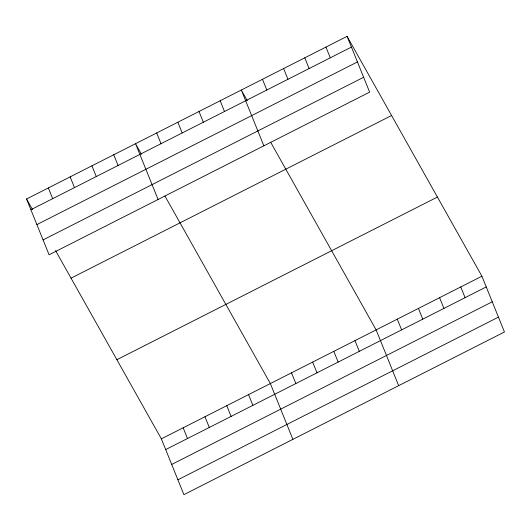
<?xml version="1.0" encoding="UTF-8"?>
<svg xmlns="http://www.w3.org/2000/svg" width="531" height="531" viewBox="0 0 531 531"><rect width="100%" height="100%" fill="white"/><g stroke="black" fill="none" stroke-linecap="round" stroke-linejoin="round"><path stroke-width="0.8" d="M347.095 36.354L369.636 92.142L49.091 254.787L26.55 198.999L347.095 36.354L481.909 276.213L504.45 332.001L183.905 494.646L161.364 438.858L55.549 250.592M30.884 209.725L351.429 47.08M36.891 224.593L357.436 61.948M43.084 239.912L363.629 77.274M71.041 278.151L391.586 115.506M116.873 359.706L437.425 197.061M161.364 438.858L481.909 276.213M165.699 449.584L486.243 286.939M171.705 464.452L492.25 301.807M177.898 479.772L498.443 317.133M247.273 100.631L241.32 90.024L263.854 145.813M270.71 142.328L376.127 329.884L398.668 385.672M141.492 154.302L135.538 143.702L158.079 199.483M164.929 195.999L270.352 383.561L292.886 439.349M26.55 198.999L32.51 209.599M460.755 286.952L465.09 297.672M439.595 297.685L443.929 308.405M325.941 47.093L330.275 57.813M418.441 308.418L422.776 319.144M304.787 57.826L309.115 68.545M397.288 319.151L401.622 329.877M283.627 68.559L287.961 79.285M262.473 79.292L266.808 90.018M354.973 340.623L359.308 351.343M333.82 351.356L338.147 362.082M220.159 100.764L224.494 111.483M312.659 362.089L316.994 372.815M199.006 111.497L203.34 122.223M291.506 372.822L295.84 383.548M177.845 122.23L182.179 132.956M156.691 132.962L161.026 143.689M248.554 394.619L252.882 405.345M226.757 405.677L231.091 416.404M113.74 154.76L118.074 165.486M204.959 416.735L209.294 427.462M91.943 165.818L96.277 176.544M183.162 427.8L187.496 438.52M70.145 176.876L74.479 187.602M48.348 187.941L52.682 198.66"/></g></svg>
